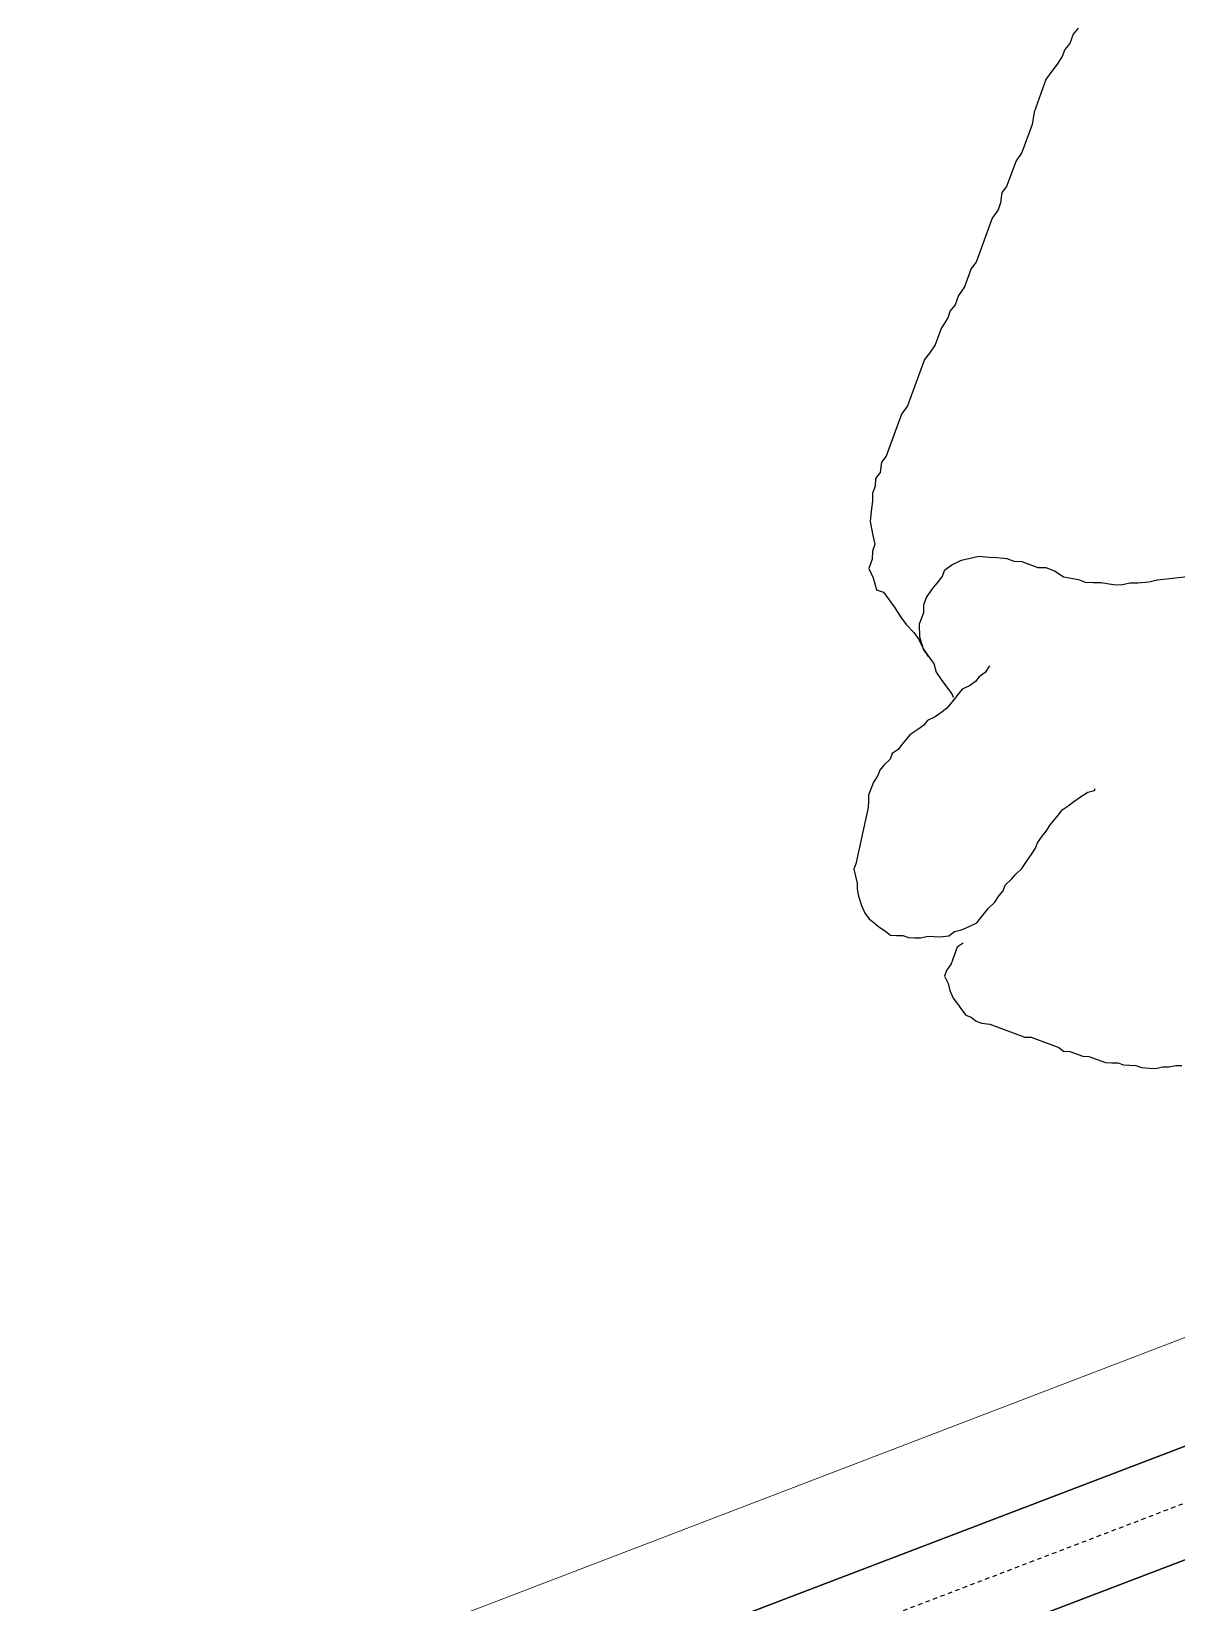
# Model space of a CAD drawing. Header units: millimetres. Extents: x 8159 to 14952, y 6817 to 11888.
# Drawn here: x 9790.22 to 9822.57, y 8615.63 to 8660 of the extents above; entities that cross this region are included whole.
import ezdxf

# ---------------------------------------------------------------- set-up
doc = ezdxf.new("R2010")
doc.units = ezdxf.units.MM
doc.header["$LTSCALE"] = 5
doc.linetypes.add('NASCOSTA', pattern=[0.375, 0.25, -0.125])
for name, color, linetype in [('200-EquipBorder-2d', 9, 'Continuous'), ('200-EquipInternal-2d', 252, 'Continuous'), ('200-EquipSteel-3d', 9, 'Continuous'), ('600-User-2D', 7, 'Continuous'), ('ELECTRICAL', 1, 'Continuous')]:
    doc.layers.add(name, color=color, linetype=linetype)
doc.layers.add('200-InsPoint-3D', color=3, linetype='Continuous', plot=False)
for name, color, linetype, lineweight in [('3-YANGIN-DOLABI', 7, 'Continuous', 0), ('anted', 10, 'Continuous', 0), ('FIBROBETON', 1, 'Continuous', 18), ('YAZI', 250, 'Continuous', 30)]:
    doc.layers.add(name, color=color, linetype=linetype, lineweight=lineweight)

# ---------------------------------------------------------------- blocks, each defined once
blk = doc.blocks.new('A$C23C11219')
at = {"layer": 'FIBROBETON'}
blk.add_lwpolyline([(4170.991, 707.809), (4330.647, -537.528, 0.079118), (6057.442, 175.691), (5734.15, 708.989, 0.288304), (5090.273, 1000.528, -0.032207)], format="xyb", close=True, dxfattribs=at)
blk = doc.blocks.new('sun')
at = {"layer": '200-EquipInternal-2d'}
for p, q in [((0, 36), (0, 60)), ((0, 60), (0, 35)), ((-18, 31.18), (-30, 51.96)), ((-30, 51.96), (-17.5, 30.31)), ((30, 51.96), (17.5, 30.31)), ((18, 31.18), (30, 51.96)), ((-31.18, 18), (-51.96, 30)), ((-51.96, 30), (-30.31, 17.5)), ((51.96, 30), (30.31, 17.5)), ((31.18, 18), (51.96, 30)), ((-36, 0), (-60, 0)), ((-60, 0), (-35, 0)), ((60, 0), (35, 0)), ((36, 0), (60, 0)), ((-51.96, -30), (-30.31, -17.5)), ((51.96, -30), (30.31, -17.5)), ((-31.18, -18), (-51.96, -30)), ((31.18, -18), (51.96, -30)), ((-30, -51.96), (-17.5, -30.31)), ((30, -51.96), (17.5, -30.31)), ((-18, -31.18), (-30, -51.96)), ((0, -60), (0, -35)), ((18, -31.18), (30, -51.96)), ((0, -36), (0, -60))]:
    blk.add_line(p, q, dxfattribs=at)
blk.add_circle((0, 0), 35, dxfattribs=at)
blk.add_ellipse((0, 0), major_axis=(-200, 0), ratio=0.45, dxfattribs=at)
blk = doc.blocks.new('MTC1400P')
at = {"layer": '200-EquipBorder-2d'}
blk.add_lwpolyline([(0, 0), (1400, 0), (1400, -700), (0, -700)], close=True, dxfattribs=at)
at = {"layer": '200-EquipInternal-2d', "linetype": 'NASCOSTA'}
blk.add_lwpolyline([(0, -670), (700, -670), (700, -685), (1400, -685)], dxfattribs=at)
blk.add_blockref('sun', (1100, -500))
at = {"layer": '200-InsPoint-3D'}
blk.add_attdef('DISTANG', (0, 0), '', height=1, dxfattribs=at)
at = {"layer": '200-EquipSteel-3d'}
mesh = blk.add_polymesh((6, 3), dxfattribs=at)
for k, corner in enumerate([(1400, -700, 900), (1400, -700, 850), (1400, -700, 850), (0, -700, 900), (0, -700, 850), (0, -700, 850), (0, 0, 900), (0, 0, 850), (0, -700, 850), (1400, 0, 900), (1400, 0, 850), (1400, -700, 850), (1400, 0, 900), (1400, 0, 900), (1400, -700, 900), (0, 0, 900), (0, 0, 900), (0, -700, 900)]):
    mesh.set_mesh_vertex(divmod(k, 3), corner)
mesh = blk.add_polymesh((6, 3), dxfattribs=at)
for k, corner in enumerate([(1250, -610, 530), (1250, -610, 490), (1250, -610, 490), (30, -610, 530), (30, -610, 490), (30, -610, 490), (30, -30, 530), (30, -30, 490), (30, -610, 490), (1250, -30, 530), (1250, -30, 490), (1250, -610, 490), (1250, -30, 530), (1250, -30, 530), (1250, -610, 530), (30, -30, 530), (30, -30, 530), (30, -610, 530)]):
    mesh.set_mesh_vertex(divmod(k, 3), corner)
mesh = blk.add_polymesh((6, 3), dxfattribs=at)
for k, corner in enumerate([(1370, -670, 240), (1370, -670, 200), (1370, -670, 200), (30, -670, 240), (30, -670, 200), (30, -670, 200), (30, -30, 240), (30, -30, 200), (30, -670, 200), (1370, -30, 240), (1370, -30, 200), (1370, -670, 200), (1370, -30, 240), (1370, -30, 240), (1370, -670, 240), (30, -30, 240), (30, -30, 240), (30, -670, 240)]):
    mesh.set_mesh_vertex(divmod(k, 3), corner)
mesh = blk.add_polymesh((6, 3), dxfattribs=at)
for k, corner in enumerate([(1370, -670, 850), (1370, -670, 810), (1370, -670, 810), (30, -670, 850), (30, -670, 810), (30, -670, 810), (30, -650, 850), (30, -650, 810), (30, -670, 810), (1370, -650, 850), (1370, -650, 810), (1370, -670, 810), (1370, -650, 850), (1370, -650, 850), (1370, -670, 850), (30, -650, 850), (30, -650, 850), (30, -670, 850)]):
    mesh.set_mesh_vertex(divmod(k, 3), corner)
blk = doc.blocks.new('CUOCO')
at = {"layer": '600-User-2D'}
for p, q in [((-28.918, 15.219), (-29.056, 15.046)), ((-29.152, 14.784), (-29.29, 14.611)), ((-29.056, 15.046), (-29.152, 14.784)), ((-29.363, 14.414), (-29.525, 14.176)), ((-29.29, 14.611), (-29.363, 14.414)), ((-29.825, 13.765), (-30.163, 12.847)), ((-29.663, 14.004), (-29.825, 13.765)), ((-29.525, 14.176), (-29.663, 14.004)), ((-30.219, 12.495), (-30.508, 11.707)), ((-30.163, 12.847), (-30.219, 12.495)), ((-30.508, 11.707), (-30.671, 11.469)), ((-30.671, 11.469), (-30.936, 10.748)), ((-30.936, 10.748), (-31.074, 10.575)), ((-31.105, 10.288), (-31.178, 10.091)), ((-31.074, 10.575), (-31.105, 10.288)), ((-31.34, 9.853), (-31.799, 8.607)), ((-31.178, 10.091), (-31.34, 9.853)), ((-31.937, 8.434), (-32.13, 7.909)), ((-31.799, 8.607), (-31.937, 8.434)), ((-32.292, 7.671), (-32.389, 7.409)), ((-32.13, 7.909), (-32.292, 7.671)), ((-32.527, 7.236), (-32.6, 7.039)), ((-32.389, 7.409), (-32.527, 7.236)), ((-32.786, 6.735), (-32.955, 6.276)), ((-32.6, 7.039), (-32.786, 6.735)), ((-32.955, 6.276), (-33.117, 6.038)), ((-33.255, 5.865), (-33.738, 4.553)), ((-33.117, 6.038), (-33.255, 5.865)), ((-33.738, 4.553), (-33.901, 4.315)), ((-33.901, 4.315), (-34.335, 3.134)), ((-34.335, 3.134), (-34.473, 2.961)), ((-34.504, 2.675), (-34.642, 2.502)), ((-34.473, 2.961), (-34.504, 2.675)), ((-34.649, 2.281), (-34.722, 2.084)), ((-34.642, 2.502), (-34.649, 2.281)), ((-34.728, 1.863), (-34.759, 1.577)), ((-34.722, 2.084), (-34.728, 1.863)), ((-34.759, 1.577), (-34.79, 1.29)), ((-34.79, 1.29), (-34.714, 0.89)), ((-34.714, 0.89), (-34.655, 0.645)), ((-34.728, 0.448), (-34.735, 0.227)), ((-34.655, 0.645), (-34.728, 0.448)), ((-34.735, 0.227), (-34.831, -0.036)), ((-32.686, -0.08), (-32.483, 0.068)), ((-32.483, 0.068), (-32.213, 0.192)), ((-32.213, 0.192), (-31.968, 0.251)), ((-31.968, 0.251), (-31.723, 0.31)), ((-31.723, 0.31), (-31.436, 0.279)), ((-31.436, 0.279), (-31.215, 0.272)), ((-31.215, 0.272), (-30.928, 0.241)), ((-30.928, 0.241), (-30.731, 0.168)), ((-30.731, 0.168), (-30.51, 0.162)), ((-30.51, 0.162), (-30.051, -0.008)), ((-34.831, -0.036), (-34.707, -0.305)), ((-34.707, -0.305), (-34.607, -0.64)), ((-32.897, -0.45), (-32.759, -0.277)), ((-32.759, -0.277), (-32.686, -0.08)), ((-30.051, -0.008), (-29.83, -0.015)), ((-29.83, -0.015), (-29.567, -0.111)), ((-29.567, -0.111), (-29.329, -0.273)), ((-29.329, -0.273), (-28.911, -0.353)), ((-28.911, -0.353), (-28.714, -0.425)), ((-28.714, -0.425), (-28.493, -0.432)), ((-28.493, -0.432), (-28.272, -0.439)), ((-28.272, -0.439), (-27.919, -0.494)), ((-27.698, -0.501), (-27.453, -0.442)), ((-27.453, -0.442), (-27.232, -0.449)), ((-27.232, -0.449), (-26.921, -0.415)), ((-26.921, -0.415), (-26.676, -0.356)), ((-26.676, -0.356), (-25.744, -0.252)), ((-34.607, -0.64), (-34.41, -0.712)), ((-34.41, -0.712), (-34.261, -0.916)), ((-33.27, -1.058), (-33.197, -0.861)), ((-33.197, -0.861), (-33.035, -0.622)), ((-33.035, -0.622), (-32.897, -0.45)), ((-27.919, -0.494), (-27.698, -0.501)), ((-34.261, -0.916), (-34.112, -1.12)), ((-34.112, -1.12), (-33.922, -1.413)), ((-33.397, -1.607), (-33.276, -1.279)), ((-33.276, -1.279), (-33.27, -1.058)), ((-33.922, -1.413), (-33.774, -1.617)), ((-33.774, -1.617), (-33.559, -1.845)), ((-33.387, -1.983), (-33.397, -1.607)), ((-33.559, -1.845), (-33.411, -2.048)), ((-33.411, -2.048), (-33.286, -2.318)), ((-33.286, -2.318), (-33.387, -1.983)), ((-33.286, -2.318), (-33.138, -2.521)), ((-33.138, -2.521), (-33.286, -2.318)), ((-33.138, -2.521), (-32.989, -2.725)), ((-32.989, -2.725), (-32.93, -2.97)), ((-32.93, -2.97), (-32.782, -3.174)), ((-31.708, -3.095), (-31.818, -3.232)), ((-31.546, -2.977), (-31.708, -3.095)), ((-31.417, -2.788), (-31.546, -2.977)), ((-32.782, -3.174), (-32.633, -3.378)), ((-32.633, -3.378), (-32.484, -3.581)), ((-32.193, -3.448), (-32.303, -3.586)), ((-31.98, -3.35), (-32.193, -3.448)), ((-31.818, -3.232), (-31.98, -3.35)), ((-32.522, -3.86), (-32.632, -3.997)), ((-32.413, -3.723), (-32.522, -3.86)), ((-32.484, -3.581), (-32.443, -3.671)), ((-32.303, -3.586), (-32.413, -3.723)), ((-33.169, -4.331), (-33.279, -4.468)), ((-32.956, -4.233), (-33.169, -4.331)), ((-32.794, -4.115), (-32.956, -4.233)), ((-32.632, -3.997), (-32.794, -4.115)), ((-33.784, -4.874), (-33.893, -5.011)), ((-33.674, -4.737), (-33.784, -4.874)), ((-33.441, -4.586), (-33.674, -4.737)), ((-33.279, -4.468), (-33.441, -4.586)), ((-34.165, -5.266), (-34.222, -5.423)), ((-34.003, -5.148), (-34.165, -5.266)), ((-33.893, -5.011), (-34.003, -5.148)), ((-34.513, -5.73), (-34.57, -5.886)), ((-34.403, -5.593), (-34.513, -5.73)), ((-34.222, -5.423), (-34.403, -5.593)), ((-34.699, -6.075), (-34.833, -6.44)), ((-34.57, -5.886), (-34.699, -6.075)), ((-34.839, -6.615), (-34.844, -6.791)), ((-34.833, -6.44), (-34.839, -6.615)), ((-29.202, -6.738), (-29.041, -6.62)), ((-29.041, -6.62), (-28.879, -6.502)), ((-28.879, -6.502), (-28.646, -6.352)), ((-28.646, -6.352), (-28.451, -6.305)), ((-28.451, -6.305), (-28.432, -6.253)), ((-34.844, -6.791), (-35.192, -8.378)), ((-29.693, -7.267), (-29.474, -6.993)), ((-29.474, -6.993), (-29.364, -6.856)), ((-29.364, -6.856), (-29.202, -6.738)), ((-29.932, -7.594), (-29.822, -7.457)), ((-29.822, -7.457), (-29.693, -7.267)), ((-30.247, -8.128), (-30.118, -7.939)), ((-30.118, -7.939), (-30.06, -7.783)), ((-30.06, -7.783), (-29.932, -7.594)), ((-35.192, -8.378), (-35.249, -8.534)), ((-30.504, -8.507), (-30.376, -8.317)), ((-30.376, -8.317), (-30.247, -8.128)), ((-35.249, -8.534), (-35.203, -8.729)), ((-35.203, -8.729), (-35.156, -8.924)), ((-30.976, -8.984), (-30.795, -8.814)), ((-30.795, -8.814), (-30.685, -8.677)), ((-30.685, -8.677), (-30.504, -8.507)), ((-35.156, -8.924), (-35.161, -9.099)), ((-35.161, -9.099), (-35.115, -9.294)), ((-35.115, -9.294), (-35.035, -9.56)), ((-31.272, -9.466), (-31.143, -9.277)), ((-31.143, -9.277), (-31.034, -9.14)), ((-31.034, -9.14), (-30.976, -8.984)), ((-35.035, -9.56), (-34.936, -9.774)), ((-31.563, -9.773), (-31.453, -9.636)), ((-31.453, -9.636), (-31.272, -9.466)), ((-34.936, -9.774), (-34.818, -9.935)), ((-34.818, -9.935), (-34.681, -10.045)), ((-34.681, -10.045), (-34.544, -10.155)), ((-34.544, -10.155), (-34.354, -10.284)), ((-32.21, -10.245), (-31.996, -10.146)), ((-31.996, -10.146), (-31.782, -10.048)), ((-31.782, -10.048), (-31.672, -9.91)), ((-31.672, -9.91), (-31.563, -9.773)), ((-34.354, -10.284), (-34.217, -10.393)), ((-34.217, -10.393), (-34.042, -10.399)), ((-34.042, -10.399), (-33.866, -10.404)), ((-33.866, -10.404), (-33.71, -10.462)), ((-33.71, -10.462), (-33.534, -10.467)), ((-33.534, -10.467), (-33.359, -10.473)), ((-33.359, -10.473), (-33.164, -10.426)), ((-33.164, -10.426), (-32.989, -10.432)), ((-32.989, -10.432), (-32.813, -10.437)), ((-32.813, -10.437), (-32.566, -10.41)), ((-32.566, -10.41), (-32.404, -10.292)), ((-32.404, -10.292), (-32.21, -10.245)), ((-32.168, -10.615), (-32.33, -10.733)), ((-32.33, -10.733), (-32.503, -11.202)), ((-32.632, -11.391), (-32.689, -11.547)), ((-32.503, -11.202), (-32.632, -11.391)), ((-32.689, -11.547), (-32.59, -11.761)), ((-32.59, -11.761), (-32.544, -11.956)), ((-32.544, -11.956), (-32.445, -12.17)), ((-32.445, -12.17), (-32.327, -12.331)), ((-32.327, -12.331), (-32.209, -12.493)), ((-32.209, -12.493), (-32.091, -12.655)), ((-32.091, -12.655), (-31.934, -12.712)), ((-31.934, -12.712), (-31.797, -12.822)), ((-31.797, -12.822), (-31.641, -12.88)), ((-31.641, -12.88), (-31.413, -12.904)), ((-31.413, -12.904), (-30.423, -13.269)), ((-30.423, -13.269), (-30.247, -13.274)), ((-30.247, -13.274), (-29.466, -13.562)), ((-29.466, -13.562), (-29.328, -13.672)), ((-29.328, -13.672), (-29.153, -13.677)), ((-29.153, -13.677), (-28.788, -13.812)), ((-28.788, -13.812), (-28.612, -13.817)), ((-28.612, -13.817), (-28.143, -13.99)), ((-28.143, -13.99), (-27.968, -13.995)), ((-27.968, -13.995), (-27.792, -14.001)), ((-27.792, -14.001), (-27.636, -14.058)), ((-27.636, -14.058), (-27.46, -14.064)), ((-27.46, -14.064), (-27.285, -14.069)), ((-27.285, -14.069), (-27.129, -14.127)), ((-27.129, -14.127), (-26.901, -14.151)), ((-26.901, -14.151), (-26.725, -14.157)), ((-26.725, -14.157), (-26.531, -14.11)), ((-26.531, -14.11), (-26.355, -14.116)), ((-26.355, -14.116), (-26.16, -14.069)), ((-26.16, -14.069), (-25.985, -14.075))]:
    blk.add_line(p, q, dxfattribs=at)

msp = doc.modelspace()

# ---------------------------------------------------------------- linework, layer by layer
at = {"layer": 'anted', "ltscale": 3, "extrusion": (0, 0.010673, 0.999943), "elevation": 217.921}
msp.add_lwpolyline([(11856.76, 9414.676), (11856.76, 7096.248), (8385.9, 7096.248), (8385.9, 9414.676)], close=True, dxfattribs=at)
msp.add_lwpolyline([(11856.76, 9414.676), (11856.76, 7096.248), (8385.9, 7096.248), (8385.9, 9414.676)], close=True, dxfattribs=at)
msp.add_lwpolyline([(11856.76, 9414.676), (11856.76, 7096.248), (8385.9, 7096.248), (8385.9, 9414.676)], close=True, dxfattribs=at)
msp.add_lwpolyline([(11856.76, 9414.676), (11856.76, 7096.248), (8385.9, 7096.248), (8385.9, 9414.676)], close=True, dxfattribs=at)
at = {"layer": 'ELECTRICAL', "lineweight": 0, "elevation": 129.475}
msp.add_lwpolyline([(9791.487, 8611.125), (10321.879, 8814.368), (10348, 8746.202), (9817.608, 8542.959)], close=True, dxfattribs=at)
at = {"layer": 'YAZI', "linetype": 'Continuous', "ltscale": 10, "extrusion": (0, 0.010673, 0.999943), "elevation": 240.507}
for points in [[(8159.11, 9661.148), (12372.465, 9661.148), (12372.465, 6815.051), (8159.11, 6815.051)], [(8159.11, 9661.148), (12372.465, 9661.148), (12372.465, 6815.051), (8159.11, 6815.051)], [(8159.11, 9661.148), (12372.465, 9661.148), (12372.465, 6815.051), (8159.11, 6815.051)], [(8159.11, 9661.148), (12372.465, 9661.148), (12372.465, 6815.051), (8159.11, 6815.051)], [(8199.97, 9620.288), (12331.605, 9620.288), (12331.605, 6855.911), (8199.97, 6855.911)], [(8254.373, 9565.885), (12277.202, 9565.885), (12277.202, 6910.314), (8254.373, 6910.314)]]:
    msp.add_lwpolyline(points, close=True, dxfattribs=at)

# ---------------------------------------------------------------- block references
at = {"xscale": 0.09999999999964011, "yscale": 0.09999999999990905, "zscale": 0.09999999999999432, "rotation": 200.905661289842}
msp.add_blockref('MTC1400P', (9952.295, 8594.579, 118.091), dxfattribs=at)
at = {"layer": '3-YANGIN-DOLABI', "extrusion": (0, 0.010673, 0.999943), "rotation": 183.318814803488}
msp.add_blockref('A$C23C11219', (14647.132, 8757.754, 217.921), dxfattribs=at)
at = {"layer": '600-User-2D'}
msp.add_blockref('CUOCO', (9848.702, 8644.874), dxfattribs=at)

doc.saveas('drawing.dxf')
